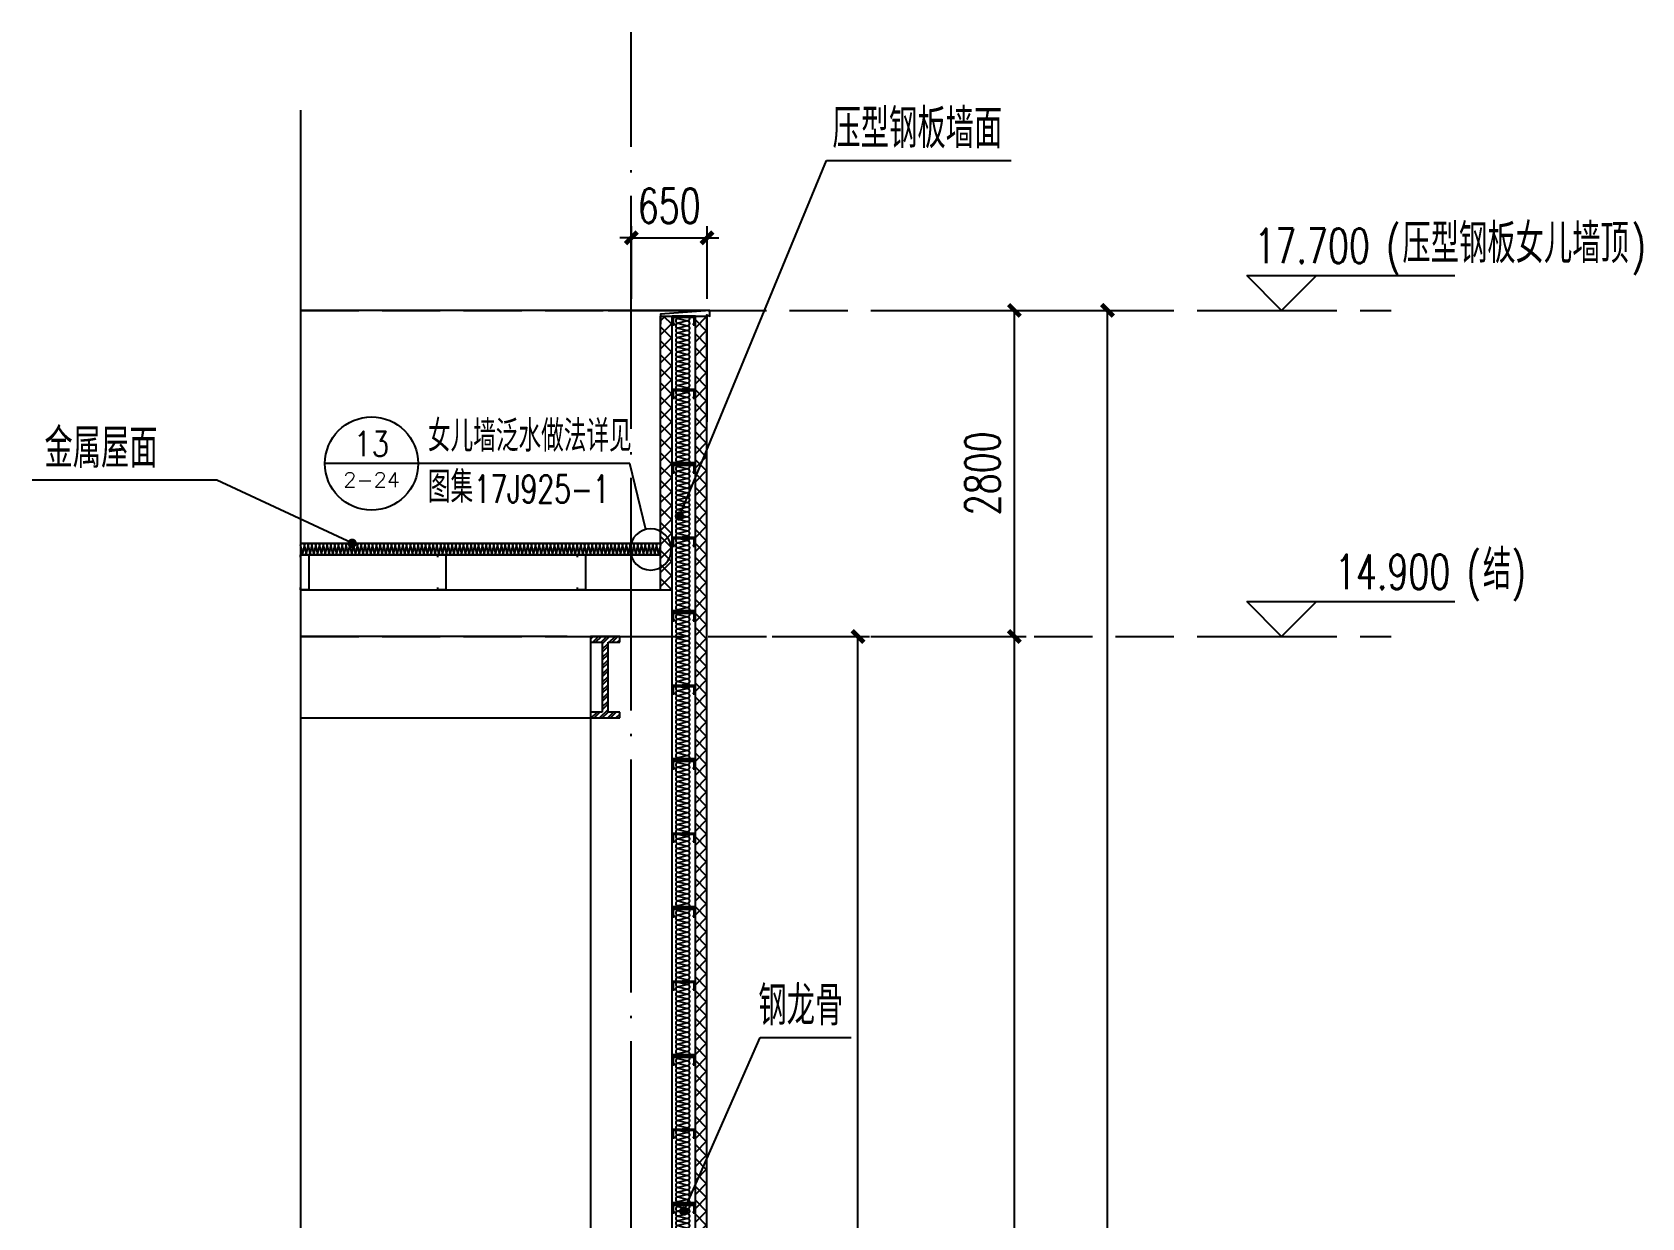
# Model space of a CAD drawing. Extents: x -1899985 to -450366, y 556196 to 2151267.
# Drawn here: x -967231 to -953407, y 578165 to 588346 of the extents above; entities that cross this region are included whole.
import ezdxf
from ezdxf.enums import TextEntityAlignment as Align

# ---------------------------------------------------------------- set-up
doc = ezdxf.new("R2010")
doc.units = 0
doc.header["$LTSCALE"] = 1000
doc.header["$MEASUREMENT"] = 0
doc.linetypes.add('__DASH', pattern=[0.35, 0.25, -0.1])
doc.linetypes.add('DOTE', pattern=[2.42, 2, -0.2, 0.02, -0.2])
doc.layers.get('Defpoints').update_dxf_attribs({"color": 210})
for name, color, linetype in [('A-AXIS-D', 1, 'Continuous'), ('A-AXIS-DOTE', 14, 'DOTE'), ('A-AXIS-DP', 126, 'Continuous'), ('A-AXIS-SYMB', 3, 'Continuous'), ('A-HATCH-2', 251, 'Continuous'), ('A-LIN-V', 9, 'Continuous'), ('AS-COLN', 6, 'Continuous'), ('AS-WALL', 40, 'Continuous'), ('DIM_ELEV', 3, 'Continuous'), ('DIM_SYMB', 3, 'Continuous'), ('PUB_HATCH', 8, 'Continuous'), ('PUB_TEXT', 7, 'Continuous'), ('建-墙-填充', 8, 'Continuous'), ('建-柱-钢', 9, 'Continuous')]:
    doc.layers.add(name, color=color, linetype=linetype)
doc.styles.add('_TCH_DIM', font='SIMPLEX', dxfattribs={"bigfont": 'GBCBIG'})
doc.styles.add('_TCH_DIM_T3', font='SIMPLEX', dxfattribs={"width": 0.705882, "bigfont": 'GBCBIG'})
doc.dimstyles.new('_TCH_ARCH&&100', dxfattribs={"dimtxt": 297.5, "dimasz": 100, "dimexe": 100, "dimexo": 100, "dimgap": 126.25, "dimtad": 1, "dimdec": 0, "dimzin": 0, "dimdsep": 46, "dimtxsty": '_TCH_DIM_T3', "dimblk": 'ARCHTICK', "dimcen": 0.09, "dimclrt": 7, "dimazin": 2, "dimtfac": 1, "dimtdec": 0, "dimtix": 1, "dimtmove": 2, "dimatfit": 3, "dimfxl": 0, "dimtolj": 1, "dimtzin": 0, "dimarcsym": 0})
pattern_1 = [(45, (60, 0), (-60.000061, 60.000061), []), (135, (60, 0), (-60.000061, -60.000061), [])]

# ---------------------------------------------------------------- blocks, each defined once
blk = doc.blocks.new('_ArchTick')
at = {"color": 0, "linetype": 'ByBlock', "const_width": 0.4}
blk.add_lwpolyline([(-0.5, -0.5), (0.5, 0.5)], dxfattribs=at)
blk = doc.blocks.new('*D228')
at = {"layer": 'A-AXIS-DP', "color": 0, "lineweight": -2}
for p, q in [((-962085, 586580), (-962185, 586580)), ((-962085, 586057), (-962085, 586680)), ((-962085, 586580), (-961435, 586580)), ((-961435, 586057), (-961435, 586680)), ((-961435, 586580), (-961335, 586580))]:
    blk.add_line(p, q, dxfattribs=at)
at = {"layer": 'Defpoints', "color": 0}
for p in [(-961435, 586580), (-962085, 585957), (-961435, 585957)]:
    blk.add_point(p, dxfattribs=at)
at = {"layer": 'A-AXIS-DP', "color": 0, "lineweight": -2, "xscale": 100, "yscale": 100, "zscale": 100}
blk.add_blockref('_ArchTick', (-962085, 586580), dxfattribs=at)
at = {"layer": 'A-AXIS-DP', "color": 0, "lineweight": -2, "xscale": 100, "yscale": 100, "zscale": 100, "rotation": 180}
blk.add_blockref('_ArchTick', (-961435, 586580), dxfattribs=at)
at = {"layer": 'A-AXIS-DP', "color": 7, "insert": (-961760, 586855), "char_height": 297.5, "attachment_point": 5, "style": '_TCH_DIM_T3'}
blk.add_mtext('\\A1;650', dxfattribs=at)
blk = doc.blocks.new('*D229')
at = {"layer": 'A-AXIS-DP', "color": 0, "lineweight": -2}
for p, q in [((-960876, 583157), (-960039, 583157)), ((-960139, 570657), (-960139, 583157)), ((-960876, 570657), (-960039, 570657))]:
    blk.add_line(p, q, dxfattribs=at)
at = {"layer": 'Defpoints', "color": 0}
for p in [(-960976, 583157), (-960139, 583157), (-960976, 570657)]:
    blk.add_point(p, dxfattribs=at)
at = {"layer": 'A-AXIS-DP', "color": 0, "lineweight": -2, "xscale": 100, "yscale": 100, "zscale": 100}
for p, rotation in [((-960139, 583157), 90), ((-960139, 570657), 270)]:
    blk.add_blockref('_ArchTick', p, dxfattribs=dict(at, rotation=rotation))
at = {"layer": 'A-AXIS-DP', "color": 7, "insert": (-960414, 576907), "char_height": 297.5, "attachment_point": 5, "rotation": 90, "style": '_TCH_DIM_T3'}
blk.add_mtext('\\A1;12500', dxfattribs=at)
blk = doc.blocks.new('*D232')
at = {"layer": 'A-AXIS-D', "color": 0, "lineweight": -2}
for p, q in [((-960028, 583157), (-958695, 583157)), ((-958795, 568257), (-958795, 583157)), ((-960028, 568257), (-958695, 568257))]:
    blk.add_line(p, q, dxfattribs=at)
at = {"layer": 'Defpoints', "color": 0}
for p in [(-960128, 583157), (-958795, 583157), (-960128, 568257)]:
    blk.add_point(p, dxfattribs=at)
at = {"layer": 'A-AXIS-D', "color": 0, "lineweight": -2, "xscale": 100, "yscale": 100, "zscale": 100}
for p, rotation in [((-958795, 583157), 90), ((-958795, 568257), 270)]:
    blk.add_blockref('_ArchTick', p, dxfattribs=dict(at, rotation=rotation))
at = {"layer": 'A-AXIS-D', "color": 7, "insert": (-959070, 575707), "char_height": 297.5, "attachment_point": 5, "rotation": 90, "style": '_TCH_DIM_T3'}
blk.add_mtext('\\A1;14900', dxfattribs=at)
blk = doc.blocks.new('*D233')
at = {"layer": 'A-AXIS-D', "color": 0, "lineweight": -2}
for p, q in [((-960028, 585957), (-958695, 585957)), ((-958795, 583157), (-958795, 585957)), ((-960028, 583157), (-958695, 583157))]:
    blk.add_line(p, q, dxfattribs=at)
at = {"layer": 'Defpoints', "color": 0}
for p in [(-960128, 585957), (-958795, 585957), (-960128, 583157)]:
    blk.add_point(p, dxfattribs=at)
at = {"layer": 'A-AXIS-D', "color": 0, "lineweight": -2, "xscale": 100, "yscale": 100, "zscale": 100}
for p, rotation in [((-958795, 585957), 90), ((-958795, 583157), 270)]:
    blk.add_blockref('_ArchTick', p, dxfattribs=dict(at, rotation=rotation))
at = {"layer": 'A-AXIS-D', "color": 7, "insert": (-959070, 584557), "char_height": 297.5, "attachment_point": 5, "rotation": 90, "style": '_TCH_DIM_T3'}
blk.add_mtext('\\A1;2800', dxfattribs=at)
blk = doc.blocks.new('*D234')
at = {"layer": 'A-AXIS-D', "color": 0, "lineweight": -2}
for p, q in [((-959228, 585957), (-957895, 585957)), ((-957995, 567957), (-957995, 585957)), ((-959228, 567957), (-957895, 567957))]:
    blk.add_line(p, q, dxfattribs=at)
at = {"layer": 'Defpoints', "color": 0}
for p in [(-959328, 585957), (-957995, 585957), (-959328, 567957)]:
    blk.add_point(p, dxfattribs=at)
at = {"layer": 'A-AXIS-D', "color": 0, "lineweight": -2, "xscale": 100, "yscale": 100, "zscale": 100}
for p, rotation in [((-957995, 585957), 90), ((-957995, 567957), 270)]:
    blk.add_blockref('_ArchTick', p, dxfattribs=dict(at, rotation=rotation))
at = {"layer": 'A-AXIS-D', "color": 7, "insert": (-958270, 576957), "char_height": 297.5, "attachment_point": 5, "rotation": 90, "style": '_TCH_DIM_T3'}
blk.add_mtext('\\A1;18000', dxfattribs=at)
blk = doc.blocks.new('CURVEPATTERNLIB$SYSLIB$岩棉板')
at = {"color": 0}
for p, q in [((0, -17), (12, -67)), ((12, -67), (24, -17))]:
    blk.add_line(p, q, dxfattribs=at)
for centre, start, end in [((12, -17), 0, 180), ((0, -67), 270, 0), ((24, -67), 180, 270)]:
    blk.add_arc(centre, 12, start, end, dxfattribs=at)
blk = doc.blocks.new('CURVEPATTERNLIB$SYSLIB$防水材料1')
at = {"layer": 'PUB_HATCH'}
h = blk.add_hatch(dxfattribs=at)
h.set_pattern_fill('ANSI31', color=256, scale=10, angle=90, style=0)
h.set_pattern_definition([(45, (-196995.837, -685381.036), (11.22532015, -11.22532015), [])])
h.paths.add_polyline_path([(35, 0), (0, 0), (0, -100), (35, -100), (35, -90), (30, -90), (30, -95), (5, -95), (5, -5), (30, -5), (30, -10), (35, -10)])
h = blk.add_hatch(dxfattribs=at)
h.set_pattern_fill('ANSI31', color=256, scale=10, angle=90, style=0)
h.set_pattern_definition([(45, (-196695.837, -685381.036), (11.22532015, -11.22532015), [])])
h.paths.add_polyline_path([(335, 0), (300, 0), (300, -100), (335, -100), (335, -90), (330, -90), (330, -95), (305, -95), (305, -5), (330, -5), (330, -10), (335, -10)])
at = {"layer": 'A-LIN-V', "extrusion": (-3.26108e-18, 2.41725e-31, -1)}
blk.add_line((600, 0), (600, -100), dxfattribs=at)
at = {"layer": 'A-LIN-V'}
for p, q in [((30, -10), (35, -10)), ((330, -10), (335, -10)), ((30, -90), (35, -90)), ((330, -90), (335, -90))]:
    blk.add_line(p, q, dxfattribs=at)
at = {"layer": 'A-LIN-V', "extrusion": (-3.26108e-18, 2.41725e-31, -1)}
for points in [[(-35, -10), (-35, 0), (0, 0), (0, -100), (-35, -100), (-35, -90)], [(-335, -10), (-335, 0), (-300, 0), (-300, -100), (-335, -100), (-335, -90)], [(-30, -10), (-30, -5), (-5, -5), (-5, -95), (-30, -95), (-30, -90)], [(-330, -10), (-330, -5), (-305, -5), (-305, -95), (-330, -95), (-330, -90)]]:
    blk.add_lwpolyline(points, dxfattribs=at)
at = {"layer": 'A-LIN-V', "xscale": 0.8142221102150538, "yscale": 0.8108108108108109, "zscale": 0.8142221102150538}
for p in [(0, -20.1), (19.5, -20.1), (39.1, -20.1), (58.6, -20.1), (78.2, -20.1), (97.7, -20.1), (117.2, -20.1), (136.8, -20.1), (156.3, -20.1), (175.9, -20.1), (195.4, -20.1), (215, -20.1), (234.5, -20.1), (254, -20.1), (273.6, -20.1), (293.1, -20.1), (312.7, -20.1), (332.2, -20.1), (351.7, -20.1), (371.3, -20.1), (390.8, -20.1), (410.4, -20.1), (429.9, -20.1), (449.5, -20.1), (469, -20.1), (488.5, -20.1), (508.1, -20.1), (527.6, -20.1), (547.2, -20.1), (566.7, -20.1), (586.2, -20.1)]:
    blk.add_blockref('CURVEPATTERNLIB$SYSLIB$岩棉板', p, dxfattribs=at)

msp = doc.modelspace()

# ---------------------------------------------------------------- hatches: boundary and pattern name
at = {"layer": 'PUB_HATCH'}
h = msp.add_hatch(dxfattribs=at)
h.set_pattern_fill('多孔材料', color=256, scale=30, style=0)
h.set_pattern_definition(pattern_1)
h.paths.add_polyline_path([(-961735.4, 583557.5), (-961735.4, 585907.5), (-961835.4, 585907.5), (-961835.4, 583557.5)])
h = msp.add_hatch(dxfattribs=at)
h.set_pattern_fill('多孔材料', color=256, scale=30, style=0)
h.set_pattern_definition(pattern_1)
h.paths.add_polyline_path([(-961435.4, 570657.5), (-961435.4, 585907.5), (-961535.4, 585907.5), (-961535.4, 570657.5)])
at = {"layer": '建-墙-填充'}
h = msp.add_hatch(dxfattribs=at)
h.set_pattern_fill('金属', color=256, scale=20, style=0)
h.set_pattern_definition([(45, (0, 0), (-35.355339, 35.355339), []), (45, (23.57, 0), (-35.355339, 35.355339), [])])
h.paths.add_polyline_path([(-962185.3, 583157.5), (-962435.3, 583157.5), (-962435.3, 583107.5), (-962335.3, 583107.5), (-962335.3, 582507.5), (-962435.3, 582507.5), (-962435.3, 582457.5), (-962185.3, 582457.5), (-962185.3, 582507.5), (-962285.3, 582507.5), (-962285.3, 583107.5), (-962185.3, 583107.5)])

# ---------------------------------------------------------------- linework, layer by layer
at = {"layer": 'A-AXIS-DOTE'}
msp.add_line((-962085.3, 565580.6), (-962085.3, 588346), dxfattribs=at)
at = {"layer": 'A-AXIS-DOTE', "linetype": '__DASH', "ltscale": 2}
for p, q in [((-964925.7, 585957.5), (-955558, 585957.5)), ((-964925.7, 583157.5), (-955558, 583157.5))]:
    msp.add_line(p, q, dxfattribs=at)
at = {"layer": 'A-AXIS-SYMB'}
for p, q in [((-963916.4, 584641.8), (-964716.4, 584641.8)), ((-962098.1, 584641.8), (-963916.4, 584641.8)), ((-961960.6, 584076.2), (-962098.1, 584641.8)), ((-961634.8, 578222.2), (-960977.4, 579712.4)), ((-960977.4, 579712.4), (-960196.3, 579712.4))]:
    msp.add_line(p, q, dxfattribs=at)
msp.add_lwpolyline([(-961741.8, 583904.1, 1), (-962095.8, 583904.1, 1)], format="xyb", close=True, dxfattribs=at)
at = {"layer": 'A-AXIS-SYMB', "const_width": 40}
msp.add_lwpolyline([(-961642.9, 578203.9, 1), (-961626.7, 578240.5, 1)], format="xyb", close=True, dxfattribs=at)
at = {"layer": 'A-AXIS-SYMB'}
msp.add_circle((-964316.4, 584641.8), 400, dxfattribs=at)
at = {"layer": 'A-LIN-V'}
for p, q in [((-961411.4, 585957.5), (-964925.7, 585957.5)), ((-961735.4, 570657.5), (-961735.4, 585907.5)), ((-961435.4, 585918.8), (-961435.4, 584999.5)), ((-964925.7, 583557.5), (-961735.4, 583557.5)), ((-962635.3, 583157.5), (-964925.7, 583157.5)), ((-962635.3, 583157.5), (-961735.4, 583157.5)), ((-962435.3, 583157.5), (-962435.3, 568257.5)), ((-964925.7, 582457.5), (-962285.3, 582457.5))]:
    msp.add_line(p, q, dxfattribs=at)
for points in [[(-962285.3, 585957.5), (-961641.8, 585957.5)], [(-961835.4, 585907.5), (-961435.4, 585907.5)], [(-964925.7, 583837.5), (-964925.7, 583857.5), (-964855.7, 583857.5), (-964855.7, 583557.5), (-964925.7, 583557.5), (-964925.7, 583577.5)], [(-963748.4, 583837.5), (-963748.4, 583857.5), (-963678.4, 583857.5), (-963678.4, 583557.5), (-963748.4, 583557.5), (-963748.4, 583577.5)], [(-962548.4, 583837.5), (-962548.4, 583857.5), (-962478.4, 583857.5), (-962478.4, 583557.5), (-962548.4, 583557.5), (-962548.4, 583577.5)]]:
    msp.add_lwpolyline(points, dxfattribs=at)
at = {"layer": 'AS-COLN'}
for p, q in [((-964925.7, 583957.5), (-961835.4, 583957.5)), ((-964925.7, 583857.5), (-961835.4, 583857.5))]:
    msp.add_line(p, q, dxfattribs=at)
at = {"layer": 'AS-WALL'}
for p, q in [((-961835.4, 583557.5), (-961835.4, 585907.5)), ((-961835.4, 585907.5), (-961735.4, 585907.5)), ((-961735.4, 583557.5), (-961735.4, 585907.5)), ((-961535.4, 570657.5), (-961535.4, 585907.5)), ((-961535.4, 585907.5), (-961435.4, 585907.5)), ((-961435.4, 570657.5), (-961435.4, 585907.5)), ((-961835.4, 583557.5), (-961735.4, 583557.5))]:
    msp.add_line(p, q, dxfattribs=at)
msp.add_lwpolyline([(-961435.4, 585886.2), (-961435.4, 585918.8), (-961411.4, 585907.5), (-961411.4, 585957.5), (-961835.4, 585924.3), (-961835.4, 585840)], dxfattribs=at)
at = {"layer": 'DIM_ELEV'}
for p, q in [((-956499.8, 585957.5), (-956799.8, 586257.5)), ((-956799.8, 586257.5), (-955011.8, 586257.5)), ((-956499.8, 585957.5), (-956199.8, 586257.5)), ((-957199.8, 585957.5), (-956199.8, 585957.5)), ((-956499.8, 583157.5), (-956799.8, 583457.5)), ((-956799.8, 583457.5), (-955011.8, 583457.5)), ((-956499.8, 583157.5), (-956199.8, 583457.5)), ((-957199.8, 583157.5), (-956199.8, 583157.5))]:
    msp.add_line(p, q, dxfattribs=at)
at = {"layer": 'DIM_SYMB'}
for p, q in [((-961672.4, 584190.7), (-960409.2, 587244.9)), ((-960409.2, 587244.9), (-958823, 587244.9)), ((-965644.8, 584500.3), (-967231, 584500.3)), ((-964483.3, 583957.5), (-965644.8, 584500.3))]:
    msp.add_line(p, q, dxfattribs=at)
msp.add_lwpolyline([(-964925.7, 587675.8), (-964925.7, 576882.3), (-964715.7, 576805.9), (-965135.7, 576731.8), (-964925.7, 576657.3), (-964925.7, 565863.8)], dxfattribs=at)
at = {"layer": 'DIM_SYMB', "const_width": 40}
for points in [[(-961680, 584172.2, 1), (-961664.7, 584209.2, 1)], [(-964465.2, 583949, 1), (-964501.4, 583965.9, 1)]]:
    msp.add_lwpolyline(points, format="xyb", close=True, dxfattribs=at)
at = {"layer": '建-柱-钢'}
for p, q in [((-962185.3, 583157.5), (-962435.3, 583157.5)), ((-962435.3, 583157.5), (-962435.3, 583107.5)), ((-962185.3, 583107.5), (-962185.3, 583157.5)), ((-962435.3, 583107.5), (-962335.3, 583107.5)), ((-962335.3, 583107.5), (-962335.3, 582507.5)), ((-962285.3, 582507.5), (-962285.3, 583107.5)), ((-962285.3, 583107.5), (-962185.3, 583107.5)), ((-962335.3, 582507.5), (-962435.3, 582507.5)), ((-962435.3, 582507.5), (-962435.3, 582457.5)), ((-962435.3, 582457.5), (-962185.3, 582457.5)), ((-962185.3, 582507.5), (-962285.3, 582507.5)), ((-962185.3, 582457.5), (-962185.3, 582507.5))]:
    msp.add_line(p, q, dxfattribs=at)

# ---------------------------------------------------------------- block references
at = {"layer": 'A-HATCH-2'}
for name, p, xscale, yscale, zscale, rotation in [('CURVEPATTERNLIB$SYSLIB$防水材料1', (-961535.4, 585907.5), 2.097841974044851, 1.999999999990687, 1.999999999990687, 269.9999999978559), ('CURVEPATTERNLIB$SYSLIB$防水材料1', (-961535.4, 584636.6), 2.097841974044851, 1.999999999990687, 1.999999999990687, 269.9999999978559), ('CURVEPATTERNLIB$SYSLIB$岩棉板', (-964893.1, 583964.5), -1.355367460515934, 1.351351351351351, 1.351351351351351, 1.72675554995987e-11), ('CURVEPATTERNLIB$SYSLIB$岩棉板', (-964860.6, 583964.5), -1.355367460515934, 1.351351351351351, 1.351351351351351, 1.72675554995987e-11), ('CURVEPATTERNLIB$SYSLIB$岩棉板', (-964828.1, 583964.5), -1.355367460515934, 1.351351351351351, 1.351351351351351, 1.72675554995987e-11), ('CURVEPATTERNLIB$SYSLIB$岩棉板', (-964795.5, 583964.5), -1.355367460515934, 1.351351351351351, 1.351351351351351, 1.72675554995987e-11), ('CURVEPATTERNLIB$SYSLIB$岩棉板', (-964763, 583964.5), -1.355367460515934, 1.351351351351351, 1.351351351351351, 1.72675554995987e-11), ('CURVEPATTERNLIB$SYSLIB$岩棉板', (-964730.5, 583964.5), -1.355367460515934, 1.351351351351351, 1.351351351351351, 1.72675554995987e-11), ('CURVEPATTERNLIB$SYSLIB$岩棉板', (-964697.9, 583964.5), -1.355367460515934, 1.351351351351351, 1.351351351351351, 1.72675554995987e-11), ('CURVEPATTERNLIB$SYSLIB$岩棉板', (-964665.4, 583964.5), -1.355367460515934, 1.351351351351351, 1.351351351351351, 1.72675554995987e-11), ('CURVEPATTERNLIB$SYSLIB$岩棉板', (-964632.9, 583964.5), -1.355367460515934, 1.351351351351351, 1.351351351351351, 1.72675554995987e-11), ('CURVEPATTERNLIB$SYSLIB$岩棉板', (-964600.4, 583964.5), -1.355367460515934, 1.351351351351351, 1.351351351351351, 1.72675554995987e-11), ('CURVEPATTERNLIB$SYSLIB$岩棉板', (-964567.8, 583964.5), -1.355367460515934, 1.351351351351351, 1.351351351351351, 1.72675554995987e-11), ('CURVEPATTERNLIB$SYSLIB$岩棉板', (-964535.3, 583964.5), -1.355367460515934, 1.351351351351351, 1.351351351351351, 1.72675554995987e-11), ('CURVEPATTERNLIB$SYSLIB$岩棉板', (-964502.8, 583964.5), -1.355367460515934, 1.351351351351351, 1.351351351351351, 1.72675554995987e-11), ('CURVEPATTERNLIB$SYSLIB$岩棉板', (-964470.2, 583964.5), -1.355367460515934, 1.351351351351351, 1.351351351351351, 1.72675554995987e-11), ('CURVEPATTERNLIB$SYSLIB$岩棉板', (-964437.7, 583964.5), -1.355367460515934, 1.351351351351351, 1.351351351351351, 1.72675554995987e-11), ('CURVEPATTERNLIB$SYSLIB$岩棉板', (-964405.2, 583964.5), -1.355367460515934, 1.351351351351351, 1.351351351351351, 1.72675554995987e-11), ('CURVEPATTERNLIB$SYSLIB$岩棉板', (-964372.7, 583964.5), -1.355367460515934, 1.351351351351351, 1.351351351351351, 1.72675554995987e-11), ('CURVEPATTERNLIB$SYSLIB$岩棉板', (-964340.1, 583964.5), -1.355367460515934, 1.351351351351351, 1.351351351351351, 1.72675554995987e-11), ('CURVEPATTERNLIB$SYSLIB$岩棉板', (-964307.6, 583964.5), -1.355367460515934, 1.351351351351351, 1.351351351351351, 1.72675554995987e-11), ('CURVEPATTERNLIB$SYSLIB$岩棉板', (-964275.1, 583964.5), -1.355367460515934, 1.351351351351351, 1.351351351351351, 1.72675554995987e-11), ('CURVEPATTERNLIB$SYSLIB$岩棉板', (-964242.5, 583964.5), -1.355367460515934, 1.351351351351351, 1.351351351351351, 1.72675554995987e-11), ('CURVEPATTERNLIB$SYSLIB$岩棉板', (-964210, 583964.5), -1.355367460515934, 1.351351351351351, 1.351351351351351, 1.72675554995987e-11), ('CURVEPATTERNLIB$SYSLIB$岩棉板', (-964177.5, 583964.5), -1.355367460515934, 1.351351351351351, 1.351351351351351, 1.72675554995987e-11), ('CURVEPATTERNLIB$SYSLIB$岩棉板', (-964145, 583964.5), -1.355367460515934, 1.351351351351351, 1.351351351351351, 1.72675554995987e-11), ('CURVEPATTERNLIB$SYSLIB$岩棉板', (-964112.4, 583964.5), -1.355367460515934, 1.351351351351351, 1.351351351351351, 1.72675554995987e-11), ('CURVEPATTERNLIB$SYSLIB$岩棉板', (-964079.9, 583964.5), -1.355367460515934, 1.351351351351351, 1.351351351351351, 1.72675554995987e-11), ('CURVEPATTERNLIB$SYSLIB$岩棉板', (-964047.4, 583964.5), -1.355367460515934, 1.351351351351351, 1.351351351351351, 1.72675554995987e-11), ('CURVEPATTERNLIB$SYSLIB$岩棉板', (-964014.8, 583964.5), -1.355367460515934, 1.351351351351351, 1.351351351351351, 1.72675554995987e-11), ('CURVEPATTERNLIB$SYSLIB$岩棉板', (-963982.3, 583964.5), -1.355367460515934, 1.351351351351351, 1.351351351351351, 1.72675554995987e-11), ('CURVEPATTERNLIB$SYSLIB$岩棉板', (-963949.8, 583964.5), -1.355367460515934, 1.351351351351351, 1.351351351351351, 1.72675554995987e-11), ('CURVEPATTERNLIB$SYSLIB$岩棉板', (-963917.3, 583964.5), -1.355367460515934, 1.351351351351351, 1.351351351351351, 1.72675554995987e-11), ('CURVEPATTERNLIB$SYSLIB$岩棉板', (-963884.7, 583964.5), -1.355367460515934, 1.351351351351351, 1.351351351351351, 1.72675554995987e-11), ('CURVEPATTERNLIB$SYSLIB$岩棉板', (-963852.2, 583964.5), -1.355367460515934, 1.351351351351351, 1.351351351351351, 1.72675554995987e-11), ('CURVEPATTERNLIB$SYSLIB$岩棉板', (-963819.7, 583964.5), -1.355367460515934, 1.351351351351351, 1.351351351351351, 1.72675554995987e-11), ('CURVEPATTERNLIB$SYSLIB$岩棉板', (-963787.1, 583964.5), -1.355367460515934, 1.351351351351351, 1.351351351351351, 1.72675554995987e-11), ('CURVEPATTERNLIB$SYSLIB$岩棉板', (-963754.6, 583964.5), -1.355367460515934, 1.351351351351351, 1.351351351351351, 1.72675554995987e-11), ('CURVEPATTERNLIB$SYSLIB$岩棉板', (-963722.1, 583964.5), -1.355367460515934, 1.351351351351351, 1.351351351351351, 1.72675554995987e-11), ('CURVEPATTERNLIB$SYSLIB$岩棉板', (-963689.6, 583964.5), -1.355367460515934, 1.351351351351351, 1.351351351351351, 1.72675554995987e-11), ('CURVEPATTERNLIB$SYSLIB$岩棉板', (-963657, 583964.5), -1.355367460515934, 1.351351351351351, 1.351351351351351, 1.72675554995987e-11), ('CURVEPATTERNLIB$SYSLIB$岩棉板', (-963624.5, 583964.5), -1.355367460515934, 1.351351351351351, 1.351351351351351, 1.72675554995987e-11), ('CURVEPATTERNLIB$SYSLIB$岩棉板', (-963592, 583964.5), -1.355367460515934, 1.351351351351351, 1.351351351351351, 1.72675554995987e-11), ('CURVEPATTERNLIB$SYSLIB$岩棉板', (-963559.4, 583964.5), -1.355367460515934, 1.351351351351351, 1.351351351351351, 1.72675554995987e-11), ('CURVEPATTERNLIB$SYSLIB$岩棉板', (-963526.9, 583964.5), -1.355367460515934, 1.351351351351351, 1.351351351351351, 1.72675554995987e-11), ('CURVEPATTERNLIB$SYSLIB$岩棉板', (-963494.4, 583964.5), -1.355367460515934, 1.351351351351351, 1.351351351351351, 1.72675554995987e-11), ('CURVEPATTERNLIB$SYSLIB$岩棉板', (-963461.9, 583964.5), -1.355367460515934, 1.351351351351351, 1.351351351351351, 1.72675554995987e-11), ('CURVEPATTERNLIB$SYSLIB$岩棉板', (-963429.3, 583964.5), -1.355367460515934, 1.351351351351351, 1.351351351351351, 1.72675554995987e-11), ('CURVEPATTERNLIB$SYSLIB$岩棉板', (-963396.8, 583964.5), -1.355367460515934, 1.351351351351351, 1.351351351351351, 1.72675554995987e-11), ('CURVEPATTERNLIB$SYSLIB$岩棉板', (-963364.3, 583964.5), -1.355367460515934, 1.351351351351351, 1.351351351351351, 1.72675554995987e-11), ('CURVEPATTERNLIB$SYSLIB$岩棉板', (-963331.7, 583964.5), -1.355367460515934, 1.351351351351351, 1.351351351351351, 1.72675554995987e-11), ('CURVEPATTERNLIB$SYSLIB$岩棉板', (-963299.2, 583964.5), -1.355367460515934, 1.351351351351351, 1.351351351351351, 1.72675554995987e-11), ('CURVEPATTERNLIB$SYSLIB$岩棉板', (-963266.7, 583964.5), -1.355367460515934, 1.351351351351351, 1.351351351351351, 1.72675554995987e-11), ('CURVEPATTERNLIB$SYSLIB$岩棉板', (-963234.2, 583964.5), -1.355367460515934, 1.351351351351351, 1.351351351351351, 1.72675554995987e-11), ('CURVEPATTERNLIB$SYSLIB$岩棉板', (-963201.6, 583964.5), -1.355367460515934, 1.351351351351351, 1.351351351351351, 1.72675554995987e-11), ('CURVEPATTERNLIB$SYSLIB$岩棉板', (-963169.1, 583964.5), -1.355367460515934, 1.351351351351351, 1.351351351351351, 1.72675554995987e-11), ('CURVEPATTERNLIB$SYSLIB$岩棉板', (-963136.6, 583964.5), -1.355367460515934, 1.351351351351351, 1.351351351351351, 1.72675554995987e-11), ('CURVEPATTERNLIB$SYSLIB$岩棉板', (-963104, 583964.5), -1.355367460515934, 1.351351351351351, 1.351351351351351, 1.72675554995987e-11), ('CURVEPATTERNLIB$SYSLIB$岩棉板', (-963071.5, 583964.5), -1.355367460515934, 1.351351351351351, 1.351351351351351, 1.72675554995987e-11), ('CURVEPATTERNLIB$SYSLIB$岩棉板', (-963039, 583964.5), -1.355367460515934, 1.351351351351351, 1.351351351351351, 1.72675554995987e-11), ('CURVEPATTERNLIB$SYSLIB$岩棉板', (-963006.5, 583964.5), -1.355367460515934, 1.351351351351351, 1.351351351351351, 1.72675554995987e-11), ('CURVEPATTERNLIB$SYSLIB$岩棉板', (-962973.9, 583964.5), -1.355367460515934, 1.351351351351351, 1.351351351351351, 1.72675554995987e-11), ('CURVEPATTERNLIB$SYSLIB$岩棉板', (-962941.4, 583964.5), -1.355367460515934, 1.351351351351351, 1.351351351351351, 1.72675554995987e-11), ('CURVEPATTERNLIB$SYSLIB$岩棉板', (-962908.9, 583964.5), -1.355367460515934, 1.351351351351351, 1.351351351351351, 1.72675554995987e-11), ('CURVEPATTERNLIB$SYSLIB$岩棉板', (-962876.3, 583964.5), -1.355367460515934, 1.351351351351351, 1.351351351351351, 1.72675554995987e-11), ('CURVEPATTERNLIB$SYSLIB$岩棉板', (-962843.8, 583964.5), -1.355367460515934, 1.351351351351351, 1.351351351351351, 1.72675554995987e-11), ('CURVEPATTERNLIB$SYSLIB$岩棉板', (-962811.3, 583964.5), -1.355367460515934, 1.351351351351351, 1.351351351351351, 1.72675554995987e-11), ('CURVEPATTERNLIB$SYSLIB$岩棉板', (-962778.7, 583964.5), -1.355367460515934, 1.351351351351351, 1.351351351351351, 1.72675554995987e-11), ('CURVEPATTERNLIB$SYSLIB$岩棉板', (-962746.2, 583964.5), -1.355367460515934, 1.351351351351351, 1.351351351351351, 1.72675554995987e-11), ('CURVEPATTERNLIB$SYSLIB$岩棉板', (-962713.7, 583964.5), -1.355367460515934, 1.351351351351351, 1.351351351351351, 1.72675554995987e-11), ('CURVEPATTERNLIB$SYSLIB$岩棉板', (-962681.2, 583964.5), -1.355367460515934, 1.351351351351351, 1.351351351351351, 1.72675554995987e-11), ('CURVEPATTERNLIB$SYSLIB$岩棉板', (-962648.6, 583964.5), -1.355367460515934, 1.351351351351351, 1.351351351351351, 1.72675554995987e-11), ('CURVEPATTERNLIB$SYSLIB$岩棉板', (-962616.1, 583964.5), -1.355367460515934, 1.351351351351351, 1.351351351351351, 1.72675554995987e-11), ('CURVEPATTERNLIB$SYSLIB$岩棉板', (-962583.6, 583964.5), -1.355367460515934, 1.351351351351351, 1.351351351351351, 1.72675554995987e-11), ('CURVEPATTERNLIB$SYSLIB$岩棉板', (-962551, 583964.5), -1.355367460515934, 1.351351351351351, 1.351351351351351, 1.72675554995987e-11), ('CURVEPATTERNLIB$SYSLIB$岩棉板', (-962518.5, 583964.5), -1.355367460515934, 1.351351351351351, 1.351351351351351, 1.72675554995987e-11), ('CURVEPATTERNLIB$SYSLIB$岩棉板', (-962486, 583964.5), -1.355367460515934, 1.351351351351351, 1.351351351351351, 1.72675554995987e-11), ('CURVEPATTERNLIB$SYSLIB$岩棉板', (-962453.5, 583964.5), -1.355367460515934, 1.351351351351351, 1.351351351351351, 1.72675554995987e-11), ('CURVEPATTERNLIB$SYSLIB$岩棉板', (-962420.9, 583964.5), -1.355367460515934, 1.351351351351351, 1.351351351351351, 1.72675554995987e-11), ('CURVEPATTERNLIB$SYSLIB$岩棉板', (-962388.4, 583964.5), -1.355367460515934, 1.351351351351351, 1.351351351351351, 1.72675554995987e-11), ('CURVEPATTERNLIB$SYSLIB$岩棉板', (-962355.9, 583964.5), -1.355367460515934, 1.351351351351351, 1.351351351351351, 1.72675554995987e-11), ('CURVEPATTERNLIB$SYSLIB$岩棉板', (-962323.3, 583964.5), -1.355367460515934, 1.351351351351351, 1.351351351351351, 1.72675554995987e-11), ('CURVEPATTERNLIB$SYSLIB$岩棉板', (-962290.8, 583964.5), -1.355367460515934, 1.351351351351351, 1.351351351351351, 1.72675554995987e-11), ('CURVEPATTERNLIB$SYSLIB$岩棉板', (-962258.3, 583964.5), -1.355367460515934, 1.351351351351351, 1.351351351351351, 1.72675554995987e-11), ('CURVEPATTERNLIB$SYSLIB$岩棉板', (-962225.8, 583964.5), -1.355367460515934, 1.351351351351351, 1.351351351351351, 1.72675554995987e-11), ('CURVEPATTERNLIB$SYSLIB$岩棉板', (-962193.2, 583964.5), -1.355367460515934, 1.351351351351351, 1.351351351351351, 1.72675554995987e-11), ('CURVEPATTERNLIB$SYSLIB$岩棉板', (-962160.7, 583964.5), -1.355367460515934, 1.351351351351351, 1.351351351351351, 1.72675554995987e-11), ('CURVEPATTERNLIB$SYSLIB$岩棉板', (-962128.2, 583964.5), -1.355367460515934, 1.351351351351351, 1.351351351351351, 1.72675554995987e-11), ('CURVEPATTERNLIB$SYSLIB$岩棉板', (-962095.6, 583964.5), -1.355367460515934, 1.351351351351351, 1.351351351351351, 1.72675554995987e-11), ('CURVEPATTERNLIB$SYSLIB$岩棉板', (-962063.1, 583964.5), -1.355367460515934, 1.351351351351351, 1.351351351351351, 1.72675554995987e-11), ('CURVEPATTERNLIB$SYSLIB$岩棉板', (-962030.6, 583964.5), -1.355367460515934, 1.351351351351351, 1.351351351351351, 1.72675554995987e-11), ('CURVEPATTERNLIB$SYSLIB$岩棉板', (-961998.1, 583964.5), -1.355367460515934, 1.351351351351351, 1.351351351351351, 1.72675554995987e-11), ('CURVEPATTERNLIB$SYSLIB$岩棉板', (-961965.5, 583964.5), -1.355367460515934, 1.351351351351351, 1.351351351351351, 1.72675554995987e-11), ('CURVEPATTERNLIB$SYSLIB$岩棉板', (-961933, 583964.5), -1.355367460515934, 1.351351351351351, 1.351351351351351, 1.72675554995987e-11), ('CURVEPATTERNLIB$SYSLIB$岩棉板', (-961900.5, 583964.5), -1.355367460515934, 1.351351351351351, 1.351351351351351, 1.72675554995987e-11), ('CURVEPATTERNLIB$SYSLIB$岩棉板', (-961867.9, 583964.5), -1.355367460515934, 1.351351351351351, 1.351351351351351, 1.72675554995987e-11), ('CURVEPATTERNLIB$SYSLIB$岩棉板', (-961835.4, 583964.5), -1.355367460515934, 1.351351351351351, 1.351351351351351, 1.72675554995987e-11), ('CURVEPATTERNLIB$SYSLIB$防水材料1', (-961535.4, 583365.8), 2.097841974044851, 1.999999999990687, 1.999999999990687, 269.9999999978559), ('CURVEPATTERNLIB$SYSLIB$防水材料1', (-961535.4, 582095), 2.097841974044851, 1.999999999990687, 1.999999999990687, 269.9999999978559), ('CURVEPATTERNLIB$SYSLIB$防水材料1', (-961535.4, 580824.1), 2.097841974044851, 1.999999999990687, 1.999999999990687, 269.9999999978559), ('CURVEPATTERNLIB$SYSLIB$防水材料1', (-961535.4, 579553.3), 2.097841974044851, 1.999999999990687, 1.999999999990687, 269.9999999978559), ('CURVEPATTERNLIB$SYSLIB$防水材料1', (-961535.4, 578282.5), 2.097841974044851, 1.999999999990687, 1.999999999990687, 269.9999999978559)]:
    msp.add_blockref(name, p, dxfattribs=dict(at, xscale=xscale, yscale=yscale, zscale=zscale, rotation=rotation))

# ---------------------------------------------------------------- texts
at = {"layer": 'PUB_TEXT', "style": '_TCH_DIM'}
for s, height, p in [('压型钢板墙面', 337.59, (-960357.8, 587349.9)), ('压型钢板女儿墙顶', 337.59, (-955462.6, 586362.5)), ('女儿墙泛水做法详见', 270.07, (-963832.4, 584743.7)), ('金属屋面', 337.59, (-967126, 584605.3)), ('图集', 270.07, (-963832.4, 584304.6)), ('结', 337.6, (-954771.8, 583562.5)), ('钢龙骨', 337.59, (-960993.9, 579817.4))]:
    msp.add_text(s, height=height, dxfattribs=at).set_placement(p)
at = {"layer": 'PUB_TEXT', "style": '_TCH_DIM', "width": 0.705882}
for s, height, p in [('(', 297.5, (-955602.6, 586362.5)), (')', 297.5, (-953496.7, 586362.5)), ('17.700', 297.5, (-956732.6, 586362.5)), ('17J925-1', 238, (-963439.2, 584304.6)), ('14.900', 297.5, (-956041.8, 583562.5)), ('(', 297.5, (-954911.8, 583562.5)), (')', 297.5, (-954526, 583562.5))]:
    msp.add_text(s, height=height, dxfattribs=at).set_placement(p)
at = {"layer": 'PUB_TEXT', "style": '_TCH_DIM'}
for s, height, p, p2 in [('13', 213.49, (-964468.9, 584704.4), (-964163.9, 584704.4)), ('2-24', 126.11, (-964559.7, 584439.1), (-964073.2, 584439.1))]:
    msp.add_text(s, height=height, dxfattribs=at).set_placement(p, p2, align=Align.FIT)

# ---------------------------------------------------------------- dimensions: what is measured, and where the dimension line sits
at = {"layer": 'A-AXIS-D'}
for p1, p2, picture, middle in [((-960128.1, 583157.5), (-960128.1, 585957.5), '*D233', (-959069.8, 584557.5)), ((-959328.1, 567957.5), (-959328.1, 585957.5), '*D234', (-958269.8, 576957.5)), ((-960128.1, 568257.5), (-960128.1, 583157.5), '*D232', (-959069.8, 575707.5))]:
    dim = msp.add_aligned_dim(p1=p1, p2=p2, distance=-1333.3, dimstyle='_TCH_ARCH&&100', dxfattribs=at)
    dim.commit()
    dim.dimension.update_dxf_attribs({"geometry": picture, "text_midpoint": middle})
at = {"layer": 'A-AXIS-DP'}
for p1, p2, distance, picture, middle in [((-962085.3, 585957.5), (-961435.4, 585957.5), 622.5, '*D228', (-961760.3, 586855)), ((-960975.9, 570657.5), (-960975.9, 583157.5), -837, '*D229', (-960413.9, 576907.5))]:
    dim = msp.add_aligned_dim(p1=p1, p2=p2, distance=distance, dimstyle='_TCH_ARCH&&100', dxfattribs=at)
    dim.commit()
    dim.dimension.update_dxf_attribs({"geometry": picture, "text_midpoint": middle})

doc.saveas('drawing.dxf')
